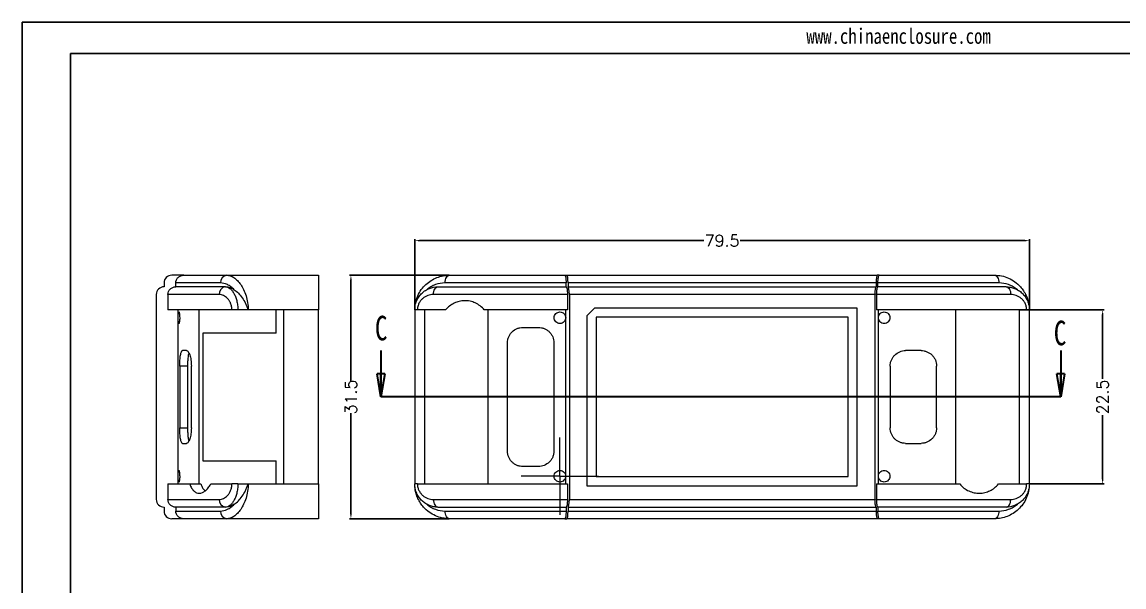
# Model space of a CAD drawing. Header units: inches. Extents: x 3160 to 3809, y 1126 to 1300.
# Drawn here: x 3160.4 to 3303, y 1226.9 to 1300 of the extents above; entities that cross this region are included whole.
import ezdxf

# ---------------------------------------------------------------- set-up
doc = ezdxf.new("R2010")
doc.units = ezdxf.units.IN
doc.header["$LTSCALE"] = 15
doc.linetypes.add('PHANTOM', pattern=[12.7, 6.35, -1.27, 1.27, -1.27, 1.27, -1.27])
doc.layers.add('文字', color=81, linetype='Continuous')
doc.styles.add('SLDTEXTSTYLE0', font='TXT', dxfattribs={"width": 0.75})
doc.styles.get("Standard").update_dxf_attribs({"font": 'txt', "bigfont": 'gbcbig.shx'})
doc.styles.add('宋体', font='', dxfattribs={"width": 0.8, "height": 3.5})
doc.styles.get('宋体').set_extended_font_data('SimSun')
doc.dimstyles.new('2', dxfattribs={"dimtxt": 1.5, "dimasz": 0.6, "dimexe": 0.18, "dimexo": 0.0625, "dimgap": 0.09, "dimtad": 0, "dimdsep": 46, "dimtxsty": 'Standard', "dimcen": 0, "dimclrd": 3, "dimclre": 3, "dimadec": 0, "dimazin": 2, "dimtfac": 1, "dimtofl": 0, "dimtmove": 0, "dimatfit": 3, "dimfxl": 1, "dimtolj": 1, "dimtzin": 0, "dimarcsym": 0})

# ---------------------------------------------------------------- blocks, each defined once
blk = doc.blocks.new('SW_CENTERMARKSYMBOL_15')
at = {"color": 0, "linetype": 'Continuous', "lineweight": 0}
for p, q in [((0, 2.5), (0, 5)), ((0, 0), (0, 2.5)), ((-2.5, 0), (-5, 0)), ((0, 0), (-2.5, 0)), ((0, 0), (0, -2.5)), ((0, 0), (2.5, 0)), ((2.5, 0), (5, 0)), ((0, -2.5), (0, -5))]:
    blk.add_line(p, q, dxfattribs=at)
blk = doc.blocks.new('_CLOSED')
at = {"color": 0, "linetype": 'ByBlock', "lineweight": -2}
for p, q in [((-1, 0.166667), (0, 0)), ((-1, 0.166667), (-1, -0.166667)), ((0, 0), (-1, -0.166667)), ((0, 0), (-1, 0))]:
    blk.add_line(p, q, dxfattribs=at)
blk = doc.blocks.new('*D249')
at = {"color": 3, "lineweight": -2}
for p, q in [((3211.25, 1262.77), (3211.25, 1271.86)), ((3211.85, 1271.68), (3248.66, 1271.68)), ((3290.15, 1271.68), (3253.34, 1271.68)), ((3290.75, 1262.77), (3290.75, 1271.86))]:
    blk.add_line(p, q, dxfattribs=at)
at = {"color": 3}
for points in [[(3211.85, 1271.78), (3211.85, 1271.58), (3211.25, 1271.68)], [(3290.15, 1271.78), (3290.15, 1271.58), (3290.75, 1271.68)]]:
    blk.add_solid(points, dxfattribs=at)
at = {"layer": 'Defpoints', "color": 0}
for p in [(3211.25, 1271.68), (3211.25, 1262.71), (3290.75, 1262.71)]:
    blk.add_point(p, dxfattribs=at)
at = {"color": 0, "insert": (3251, 1271.68), "char_height": 1.5, "attachment_point": 5}
blk.add_mtext('\\A1;79.5', dxfattribs=at)
blk = doc.blocks.new('*D250')
at = {"color": 3, "lineweight": -2}
for p, q in [((3215.68, 1267.21), (3202.81, 1267.21)), ((3202.99, 1266.61), (3202.99, 1253.55)), ((3202.99, 1236.31), (3202.99, 1249.37)), ((3215.68, 1235.71), (3202.81, 1235.71))]:
    blk.add_line(p, q, dxfattribs=at)
at = {"color": 3}
for points in [[(3202.89, 1266.61), (3203.09, 1266.61), (3202.99, 1267.21)], [(3202.89, 1236.31), (3203.09, 1236.31), (3202.99, 1235.71)]]:
    blk.add_solid(points, dxfattribs=at)
at = {"layer": 'Defpoints', "color": 0}
for p in [(3215.75, 1267.21), (3202.99, 1235.71), (3215.75, 1235.71)]:
    blk.add_point(p, dxfattribs=at)
at = {"color": 0, "insert": (3202.99, 1251.46), "char_height": 1.5, "attachment_point": 5, "rotation": 90}
blk.add_mtext('\\A1;31.5', dxfattribs=at)
blk = doc.blocks.new('*D266')
at = {"color": 3, "lineweight": -2}
for p, q in [((3289.51, 1262.71), (3300.41, 1262.71)), ((3300.23, 1262.11), (3300.23, 1253.8)), ((3300.23, 1240.81), (3300.23, 1249.12)), ((3290.81, 1240.21), (3300.41, 1240.21))]:
    blk.add_line(p, q, dxfattribs=at)
at = {"color": 3}
for points in [[(3300.13, 1262.11), (3300.33, 1262.11), (3300.23, 1262.71)], [(3300.13, 1240.81), (3300.33, 1240.81), (3300.23, 1240.21)]]:
    blk.add_solid(points, dxfattribs=at)
at = {"layer": 'Defpoints', "color": 0}
for p in [(3289.45, 1262.71), (3300.23, 1262.71), (3290.75, 1240.21)]:
    blk.add_point(p, dxfattribs=at)
at = {"color": 0, "insert": (3300.23, 1251.46), "char_height": 1.5, "attachment_point": 5, "rotation": 90}
blk.add_mtext('\\A1;22.5', dxfattribs=at)

msp = doc.modelspace()

# ---------------------------------------------------------------- linework, layer by layer
for p, q in [((3160.449, 1299.953), (3402.556, 1299.953)), ((3160.449, 1299.953), (3160.449, 1128.767)), ((3166.714, 1295.878), (3398.48, 1295.878)), ((3166.714, 1295.878), (3166.714, 1132.843))]:
    msp.add_line(p, q)
at = {"color": 7, "linetype": 'Continuous', "lineweight": 15}
for p, q in [((3181.362, 1267.211), (3179.814, 1267.211)), ((3181.362, 1267.211), (3186.932, 1267.211)), ((3186.932, 1267.211), (3198.814, 1267.211)), ((3198.814, 1267.211), (3198.814, 1262.711)), ((3215.746, 1267.211), (3230.654, 1267.211)), ((3230.654, 1267.211), (3230.912, 1267.211)), ((3230.912, 1267.211), (3271.079, 1267.211)), ((3271.337, 1267.211), (3271.079, 1267.211)), ((3271.337, 1267.211), (3286.246, 1267.211)), ((3178.814, 1266.211), (3178.814, 1265.711)), ((3180.337, 1265.711), (3180.337, 1266.211)), ((3186.108, 1266.211), (3180.337, 1266.211)), ((3230.825, 1266.211), (3215.18, 1266.211)), ((3230.825, 1265.711), (3230.825, 1266.211)), ((3231.079, 1266.211), (3231.079, 1265.711)), ((3270.912, 1266.211), (3231.079, 1266.211)), ((3270.912, 1266.211), (3270.912, 1265.711)), ((3271.166, 1265.711), (3271.166, 1266.211)), ((3286.811, 1266.211), (3271.166, 1266.211)), ((3177.814, 1264.711), (3177.814, 1238.211)), ((3179.314, 1264.711), (3179.314, 1262.711)), ((3185.967, 1264.711), (3179.314, 1264.711)), ((3186.772, 1265.711), (3180.337, 1265.711)), ((3230.996, 1264.711), (3213.653, 1264.711)), ((3214.246, 1265.711), (3230.825, 1265.711)), ((3230.996, 1264.711), (3230.996, 1262.711)), ((3231.079, 1265.711), (3270.912, 1265.711)), ((3270.746, 1264.711), (3231.246, 1264.711)), ((3231.246, 1264.711), (3231.246, 1238.211)), ((3270.746, 1264.711), (3270.746, 1238.211)), ((3270.996, 1264.711), (3270.996, 1262.711)), ((3288.339, 1264.711), (3270.996, 1264.711)), ((3287.746, 1265.711), (3271.166, 1265.711)), ((3233.496, 1261.961), (3234.496, 1262.961)), ((3268.496, 1262.961), (3234.496, 1262.961)), ((3268.496, 1239.961), (3268.496, 1262.961)), ((3187.606, 1262.711), (3179.314, 1262.711)), ((3180.644, 1261.711), (3180.644, 1262.711)), ((3180.644, 1241.211), (3180.644, 1261.711)), ((3183.342, 1240.211), (3183.342, 1262.711)), ((3188.365, 1262.711), (3187.606, 1262.711)), ((3189.698, 1262.711), (3188.365, 1262.711)), ((3194.314, 1262.711), (3189.698, 1262.711)), ((3193.314, 1259.711), (3193.314, 1262.711)), ((3198.814, 1262.711), (3194.314, 1262.711)), ((3194.314, 1240.211), (3194.314, 1262.711)), ((3198.814, 1240.211), (3198.814, 1262.711)), ((3211.594, 1262.711), (3211.246, 1262.711)), ((3211.246, 1262.711), (3211.246, 1240.211)), ((3215.246, 1262.711), (3211.594, 1262.711)), ((3212.546, 1240.211), (3212.546, 1262.711)), ((3230.996, 1262.711), (3220.246, 1262.711)), ((3220.746, 1240.211), (3220.746, 1262.711)), ((3230.774, 1261.711), (3230.774, 1262.711)), ((3230.774, 1241.211), (3230.774, 1261.711)), ((3233.496, 1261.961), (3233.496, 1239.961)), ((3234.696, 1261.761), (3234.696, 1241.161)), ((3267.296, 1261.761), (3234.696, 1261.761)), ((3267.296, 1241.161), (3267.296, 1261.761)), ((3290.398, 1262.711), (3270.996, 1262.711)), ((3271.217, 1261.711), (3271.217, 1262.711)), ((3271.217, 1241.211), (3271.217, 1261.711)), ((3281.246, 1240.211), (3281.246, 1262.711)), ((3289.446, 1262.711), (3289.446, 1240.211)), ((3290.746, 1262.711), (3290.398, 1262.711)), ((3290.746, 1240.211), (3290.746, 1262.711)), ((3225.246, 1260.461), (3227.246, 1260.461)), ((3183.842, 1259.711), (3183.842, 1243.211)), ((3193.314, 1259.711), (3183.842, 1259.711)), ((3181.717, 1257.461), (3181.217, 1257.461)), ((3223.246, 1244.461), (3223.246, 1258.461)), ((3229.246, 1258.461), (3229.246, 1244.461)), ((3276.746, 1257.461), (3274.746, 1257.461)), ((3180.845, 1255.461), (3180.845, 1247.461)), ((3181.857, 1255.461), (3180.845, 1255.461)), ((3181.857, 1255.461), (3181.857, 1247.461)), ((3182.35, 1247.461), (3182.35, 1255.461)), ((3272.746, 1255.461), (3272.746, 1247.461)), ((3278.746, 1247.461), (3278.746, 1255.461)), ((3180.845, 1247.461), (3181.857, 1247.461)), ((3181.217, 1245.461), (3181.717, 1245.461)), ((3274.746, 1245.461), (3276.746, 1245.461)), ((3183.842, 1243.211), (3193.314, 1243.211)), ((3193.314, 1240.211), (3193.314, 1243.211)), ((3227.246, 1242.461), (3225.246, 1242.461)), ((3179.314, 1240.211), (3179.314, 1238.211)), ((3179.314, 1240.211), (3182.141, 1240.211)), ((3180.644, 1240.211), (3180.644, 1241.211)), ((3182.141, 1240.211), (3183.568, 1240.211)), ((3184.86, 1240.211), (3187.606, 1240.211)), ((3188.365, 1240.211), (3187.606, 1240.211)), ((3188.365, 1240.211), (3189.698, 1240.211)), ((3189.698, 1240.211), (3194.314, 1240.211)), ((3194.314, 1240.211), (3198.814, 1240.211)), ((3198.814, 1240.211), (3198.814, 1235.711)), ((3211.594, 1240.211), (3211.246, 1240.211)), ((3211.594, 1240.211), (3230.996, 1240.211)), ((3230.774, 1240.211), (3230.774, 1241.211)), ((3230.996, 1240.211), (3230.996, 1238.211)), ((3234.696, 1241.161), (3267.296, 1241.161)), ((3270.996, 1240.211), (3270.996, 1238.211)), ((3270.996, 1240.211), (3281.746, 1240.211)), ((3271.217, 1240.211), (3271.217, 1241.211)), ((3286.746, 1240.211), (3290.398, 1240.211)), ((3290.746, 1240.211), (3290.398, 1240.211)), ((3233.496, 1239.961), (3268.496, 1239.961)), ((3179.314, 1238.211), (3185.967, 1238.211)), ((3213.653, 1238.211), (3230.996, 1238.211)), ((3231.246, 1238.211), (3270.746, 1238.211)), ((3270.996, 1238.211), (3288.339, 1238.211)), ((3178.814, 1237.211), (3178.814, 1236.711)), ((3180.337, 1237.211), (3180.337, 1236.711)), ((3186.772, 1237.211), (3180.337, 1237.211)), ((3180.337, 1236.711), (3186.108, 1236.711)), ((3214.246, 1237.211), (3230.825, 1237.211)), ((3215.18, 1236.711), (3230.825, 1236.711)), ((3230.825, 1237.211), (3230.825, 1236.711)), ((3231.079, 1237.211), (3231.079, 1236.711)), ((3231.079, 1237.211), (3270.912, 1237.211)), ((3231.079, 1236.711), (3270.912, 1236.711)), ((3270.912, 1237.211), (3270.912, 1236.711)), ((3271.166, 1237.211), (3271.166, 1236.711)), ((3287.746, 1237.211), (3271.166, 1237.211)), ((3271.166, 1236.711), (3286.811, 1236.711)), ((3181.362, 1235.711), (3179.814, 1235.711)), ((3186.932, 1235.711), (3181.362, 1235.711)), ((3198.814, 1235.711), (3186.932, 1235.711)), ((3230.654, 1235.711), (3215.746, 1235.711)), ((3230.654, 1235.711), (3230.912, 1235.711)), ((3271.079, 1235.711), (3230.912, 1235.711)), ((3271.337, 1235.711), (3271.079, 1235.711)), ((3286.246, 1235.711), (3271.337, 1235.711))]:
    msp.add_line(p, q, dxfattribs=at)
at = {"color": 7, "linetype": 'Continuous', "lineweight": 30}
for p, q in [((3206.873, 1257.461), (3206.873, 1251.461)), ((3294.8, 1257.461), (3294.8, 1251.461))]:
    msp.add_line(p, q, dxfattribs=at)
at = {"color": 1, "linetype": 'PHANTOM', "lineweight": 30}
msp.add_line((3294.8, 1251.461), (3206.873, 1251.461), dxfattribs=at)
at = {"color": 7, "linetype": 'Continuous', "lineweight": 15, "flags": 128}
for points in [[(3215.18, 1266.211), (3215.191, 1266.406), (3215.223, 1266.594), (3215.275, 1266.767), (3215.346, 1266.918), (3215.431, 1267.043), (3215.529, 1267.135), (3215.635, 1267.192), (3215.746, 1267.211)], [(3286.246, 1267.211), (3286.356, 1267.192), (3286.462, 1267.135), (3286.56, 1267.043), (3286.646, 1266.918), (3286.716, 1266.767), (3286.768, 1266.594), (3286.8, 1266.406), (3286.811, 1266.211)], [(3213.653, 1264.711), (3213.664, 1264.906), (3213.698, 1265.094), (3213.753, 1265.267), (3213.826, 1265.418), (3213.916, 1265.543), (3214.019, 1265.635), (3214.13, 1265.692), (3214.246, 1265.711)], [(3287.746, 1265.711), (3287.861, 1265.692), (3287.973, 1265.635), (3288.075, 1265.543), (3288.165, 1265.418), (3288.239, 1265.267), (3288.294, 1265.094), (3288.327, 1264.906), (3288.339, 1264.711)], [(3213.653, 1238.211), (3213.664, 1238.016), (3213.698, 1237.829), (3213.753, 1237.656), (3213.826, 1237.504), (3213.916, 1237.38), (3214.019, 1237.287), (3214.13, 1237.231), (3214.246, 1237.211)], [(3287.746, 1237.211), (3287.861, 1237.231), (3287.973, 1237.287), (3288.075, 1237.38), (3288.165, 1237.504), (3288.239, 1237.656), (3288.294, 1237.829), (3288.327, 1238.016), (3288.339, 1238.211)], [(3215.746, 1235.711), (3215.635, 1235.731), (3215.529, 1235.787), (3215.431, 1235.88), (3215.346, 1236.004), (3215.275, 1236.156), (3215.223, 1236.329), (3215.191, 1236.516), (3215.18, 1236.711)], [(3286.811, 1236.711), (3286.8, 1236.516), (3286.768, 1236.329), (3286.716, 1236.156), (3286.646, 1236.004), (3286.56, 1235.88), (3286.462, 1235.787), (3286.356, 1235.731), (3286.246, 1235.711)]]:
    msp.add_lwpolyline(points, dxfattribs=at)
at = {"color": 7, "linetype": 'Continuous', "lineweight": 15}
for centre, radius, start, end in [((3179.814, 1266.211), 1, 90, 180), ((3187.029, 1266.291), 0.925, 96.01695, 184.95908), ((3178.814, 1264.711), 1, 90, 180), ((3186.881, 1264.799), 0.919, 96.8283, 185.49316), ((3178.814, 1238.211), 1, 180, 270), ((3186.881, 1238.123), 0.919, 174.50684, 263.1717), ((3179.814, 1236.711), 1, 180, 270), ((3187.029, 1236.631), 0.925, 175.04092, 263.98305)]:
    msp.add_arc(centre, radius, start, end, dxfattribs=at)
for centre, start_param, end_param in [((3230.912, 1266.211), 4.712389, 6.2831853), ((3271.079, 1266.211), 0, 1.5707963), ((3231.079, 1264.711), 4.712389, 6.2831853), ((3270.912, 1264.711), 0, 1.5707963), ((3231.079, 1238.211), 3.1415927, 4.712389), ((3270.912, 1238.211), 1.5707963, 3.1415927), ((3230.912, 1236.711), 3.1415927, 4.712389), ((3271.079, 1236.711), 1.5707963, 3.1415927)]:
    msp.add_ellipse(centre, major_axis=(0, 1), ratio=0.1666667, start_param=start_param, end_param=end_param, dxfattribs=at)
for points, knots in [([(3180.337, 1266.211), (3180.337, 1266.346), (3180.364, 1266.478), (3180.47, 1266.723), (3180.548, 1266.834), (3180.739, 1267.016), (3180.853, 1267.089), (3181.097, 1267.186), (3181.229, 1267.211), (3181.362, 1267.211)], [0, 0, 0, 0, 0.25, 0.25, 0.5, 0.5, 0.75, 0.75, 1, 1, 1, 1]), ([(3186.932, 1267.211), (3187.236, 1267.211), (3187.543, 1267.107), (3188.006, 1266.801), (3188.159, 1266.673), (3188.453, 1266.374), (3188.595, 1266.202), (3188.867, 1265.809), (3188.998, 1265.586), (3189.231, 1265.104), (3189.335, 1264.842), (3189.51, 1264.274), (3189.579, 1263.978), (3189.673, 1263.359), (3189.698, 1263.035), (3189.698, 1262.711)], [0, 0, 0, 0, 0.25, 0.25, 0.375, 0.375, 0.5, 0.5, 0.625, 0.625, 0.75, 0.75, 0.875, 0.875, 1, 1, 1, 1]), ([(3211.246, 1262.711), (3211.246, 1263.035), (3211.28, 1263.351), (3211.414, 1263.97), (3211.514, 1264.273), (3211.766, 1264.834), (3211.919, 1265.099), (3212.27, 1265.586), (3212.469, 1265.809), (3212.891, 1266.202), (3213.116, 1266.373), (3213.592, 1266.672), (3213.846, 1266.8), (3214.631, 1267.107), (3215.176, 1267.211), (3215.746, 1267.211)], [0, 0, 0, 0, 0.125, 0.125, 0.25, 0.25, 0.375, 0.375, 0.5, 0.5, 0.625, 0.625, 0.75, 0.75, 1, 1, 1, 1]), ([(3230.654, 1267.211), (3230.677, 1267.211), (3230.698, 1267.187), (3230.739, 1267.089), (3230.758, 1267.017), (3230.806, 1266.743), (3230.825, 1266.481), (3230.825, 1266.211)], [0, 0, 0, 0, 0.25, 0.25, 0.5, 0.5, 1, 1, 1, 1]), ([(3271.166, 1266.211), (3271.166, 1266.346), (3271.171, 1266.478), (3271.188, 1266.723), (3271.201, 1266.834), (3271.233, 1267.016), (3271.252, 1267.089), (3271.293, 1267.186), (3271.315, 1267.211), (3271.337, 1267.211)], [0, 0, 0, 0, 0.25, 0.25, 0.5, 0.5, 0.75, 0.75, 1, 1, 1, 1]), ([(3286.246, 1267.211), (3286.554, 1267.193), (3287.18, 1267.155), (3288.069, 1266.859), (3288.896, 1266.39), (3289.541, 1265.814), (3290.021, 1265.191), (3290.346, 1264.609), (3290.573, 1263.988), (3290.695, 1263.499), (3290.711, 1263.207), (3290.715, 1263.136)], [0, 0, 0, 0, 0.1450258, 0.2950274, 0.4396461, 0.589737, 0.6888962, 0.7904886, 0.8791659, 0.9702544, 1, 1, 1, 1]), ([(3187.9, 1265.339), (3187.76, 1265.484), (3187.614, 1265.61), (3187.316, 1265.828), (3187.164, 1265.919), (3186.708, 1266.137), (3186.407, 1266.211), (3186.108, 1266.211)], [0, 0, 0, 0, 0.25, 0.25, 0.5, 0.5, 1, 1, 1, 1]), ([(3215.18, 1266.211), (3214.744, 1266.211), (3214.326, 1266.137), (3213.723, 1265.919), (3213.526, 1265.828), (3213.148, 1265.61), (3212.968, 1265.484), (3212.798, 1265.339)], [0, 0, 0, 0, 0.5, 0.5, 0.75, 0.75, 1, 1, 1, 1]), ([(3289.194, 1265.339), (3289.023, 1265.484), (3288.843, 1265.61), (3288.466, 1265.828), (3288.269, 1265.919), (3287.665, 1266.137), (3287.247, 1266.211), (3286.811, 1266.211)], [0, 0, 0, 0, 0.25, 0.25, 0.5, 0.5, 1, 1, 1, 1]), ([(3179.314, 1264.711), (3179.314, 1264.846), (3179.342, 1264.978), (3179.447, 1265.222), (3179.525, 1265.333), (3179.715, 1265.516), (3179.829, 1265.589), (3180.072, 1265.686), (3180.204, 1265.711), (3180.337, 1265.711)], [0, 0, 0, 0, 0.25, 0.25, 0.5, 0.5, 0.75, 0.75, 1, 1, 1, 1]), ([(3187.606, 1262.711), (3187.606, 1262.865), (3187.591, 1263.015), (3187.532, 1263.305), (3187.488, 1263.445), (3187.382, 1263.7), (3187.318, 1263.819), (3187.18, 1264.031), (3187.104, 1264.125), (3186.864, 1264.379), (3186.69, 1264.502), (3186.331, 1264.669), (3186.148, 1264.711), (3185.967, 1264.711)], [0, 0, 0, 0, 0.125, 0.125, 0.25, 0.25, 0.375, 0.375, 0.5, 0.5, 0.75, 0.75, 1, 1, 1, 1]), ([(3186.772, 1265.711), (3186.865, 1265.711), (3186.958, 1265.694), (3187.144, 1265.624), (3187.237, 1265.571), (3187.419, 1265.433), (3187.507, 1265.348), (3187.678, 1265.145), (3187.761, 1265.026), (3187.916, 1264.759), (3187.987, 1264.612), (3188.115, 1264.287), (3188.173, 1264.109), (3188.266, 1263.736), (3188.303, 1263.537), (3188.352, 1263.13), (3188.365, 1262.923), (3188.365, 1262.711)], [0, 0, 0, 0, 0.125, 0.125, 0.25, 0.25, 0.375, 0.375, 0.5, 0.5, 0.625, 0.625, 0.75, 0.75, 0.875, 0.875, 1, 1, 1, 1]), ([(3186.772, 1265.711), (3186.96, 1265.711), (3187.148, 1265.679), (3187.525, 1265.556), (3187.715, 1265.463), (3187.9, 1265.339)], [0, 0, 0, 0, 0.5, 0.5, 1, 1, 1, 1]), ([(3187.9, 1265.339), (3188.081, 1265.218), (3188.257, 1265.071), (3188.599, 1264.726), (3188.767, 1264.524), (3189.078, 1264.076), (3189.223, 1263.827), (3189.419, 1263.425), (3189.481, 1263.287), (3189.596, 1263.003), (3189.65, 1262.856), (3189.698, 1262.711)], [0, 0, 0, 0, 0.25, 0.25, 0.5, 0.5, 0.75, 0.75, 0.875, 0.875, 1, 1, 1, 1]), ([(3211.246, 1262.711), (3211.246, 1262.923), (3211.268, 1263.134), (3211.355, 1263.541), (3211.419, 1263.737), (3211.586, 1264.114), (3211.686, 1264.288), (3211.916, 1264.612), (3212.048, 1264.763), (3212.33, 1265.028), (3212.482, 1265.145), (3212.803, 1265.349), (3212.975, 1265.436), (3213.502, 1265.642), (3213.867, 1265.711), (3214.246, 1265.711)], [0, 0, 0, 0, 0.125, 0.125, 0.25, 0.25, 0.375, 0.375, 0.5, 0.5, 0.625, 0.625, 0.75, 0.75, 1, 1, 1, 1]), ([(3213.653, 1264.711), (3213.406, 1264.711), (3213.168, 1264.67), (3212.821, 1264.545), (3212.708, 1264.493), (3212.493, 1264.368), (3212.39, 1264.296), (3212.195, 1264.13), (3212.102, 1264.034), (3211.934, 1263.821), (3211.86, 1263.705), (3211.733, 1263.448), (3211.682, 1263.309), (3211.613, 1263.019), (3211.594, 1262.865), (3211.594, 1262.711)], [0, 0, 0, 0, 0.25, 0.25, 0.375, 0.375, 0.5, 0.5, 0.625, 0.625, 0.75, 0.75, 0.875, 0.875, 1, 1, 1, 1]), ([(3230.825, 1265.711), (3230.847, 1265.711), (3230.869, 1265.686), (3230.91, 1265.589), (3230.929, 1265.517), (3230.976, 1265.242), (3230.996, 1264.981), (3230.996, 1264.711)], [0, 0, 0, 0, 0.25, 0.25, 0.5, 0.5, 1, 1, 1, 1]), ([(3270.996, 1264.711), (3270.996, 1264.846), (3271, 1264.978), (3271.018, 1265.222), (3271.031, 1265.333), (3271.062, 1265.516), (3271.081, 1265.589), (3271.122, 1265.686), (3271.144, 1265.711), (3271.166, 1265.711)], [0, 0, 0, 0, 0.25, 0.25, 0.5, 0.5, 0.75, 0.75, 1, 1, 1, 1]), ([(3287.746, 1265.711), (3287.935, 1265.711), (3288.121, 1265.694), (3288.489, 1265.624), (3288.672, 1265.571), (3289.022, 1265.433), (3289.189, 1265.348), (3289.509, 1265.145), (3289.664, 1265.026), (3289.947, 1264.759), (3290.075, 1264.612), (3290.306, 1264.287), (3290.408, 1264.109), (3290.572, 1263.736), (3290.637, 1263.537), (3290.724, 1263.13), (3290.746, 1262.923), (3290.746, 1262.711)], [0, 0, 0, 0, 0.125, 0.125, 0.25, 0.25, 0.375, 0.375, 0.5, 0.5, 0.625, 0.625, 0.75, 0.75, 0.875, 0.875, 1, 1, 1, 1]), ([(3290.398, 1262.711), (3290.398, 1262.865), (3290.38, 1263.015), (3290.311, 1263.305), (3290.26, 1263.445), (3290.134, 1263.7), (3290.058, 1263.819), (3289.892, 1264.031), (3289.801, 1264.125), (3289.506, 1264.379), (3289.288, 1264.502), (3288.827, 1264.669), (3288.585, 1264.711), (3288.339, 1264.711)], [0, 0, 0, 0, 0.125, 0.125, 0.25, 0.25, 0.375, 0.375, 0.5, 0.5, 0.75, 0.75, 1, 1, 1, 1]), ([(3220.246, 1262.711), (3220.084, 1262.913), (3219.904, 1263.088), (3219.512, 1263.392), (3219.297, 1263.521), (3218.857, 1263.722), (3218.629, 1263.796), (3218.162, 1263.893), (3217.929, 1263.915), (3217.464, 1263.907), (3217.23, 1263.878), (3216.781, 1263.771), (3216.564, 1263.694), (3216.143, 1263.491), (3215.942, 1263.366), (3215.572, 1263.073), (3215.401, 1262.905), (3215.246, 1262.711)], [0, 0, 0, 0, 0.125, 0.125, 0.25, 0.25, 0.375, 0.375, 0.5, 0.5, 0.625, 0.625, 0.75, 0.75, 0.875, 0.875, 1, 1, 1, 1]), ([(3180.644, 1261.711), (3180.644, 1261.612), (3180.646, 1261.514), (3180.654, 1261.332), (3180.661, 1261.249), (3180.685, 1261.041), (3180.708, 1260.961), (3180.747, 1260.961), (3180.76, 1260.981), (3180.785, 1261.055), (3180.797, 1261.11), (3180.818, 1261.25), (3180.826, 1261.332), (3180.838, 1261.514), (3180.841, 1261.613), (3180.841, 1261.908), (3180.828, 1262.104), (3180.797, 1262.311), (3180.785, 1262.367), (3180.76, 1262.442), (3180.747, 1262.461), (3180.721, 1262.461), (3180.709, 1262.442), (3180.686, 1262.368), (3180.677, 1262.312), (3180.653, 1262.105), (3180.644, 1261.91), (3180.644, 1261.711)], [0, 0, 0, 0, 0.0625, 0.0625, 0.125, 0.125, 0.25, 0.25, 0.3125, 0.3125, 0.375, 0.375, 0.4375, 0.4375, 0.5, 0.5, 0.625, 0.625, 0.6875, 0.6875, 0.75, 0.75, 0.8125, 0.8125, 0.875, 0.875, 1, 1, 1, 1]), ([(3230.774, 1261.711), (3230.774, 1261.908), (3230.692, 1262.104), (3230.484, 1262.312), (3230.401, 1262.367), (3230.219, 1262.442), (3230.122, 1262.461), (3229.925, 1262.461), (3229.828, 1262.442), (3229.647, 1262.367), (3229.564, 1262.312), (3229.356, 1262.105), (3229.274, 1261.91), (3229.274, 1261.612), (3229.294, 1261.514), (3229.37, 1261.332), (3229.426, 1261.249), (3229.633, 1261.042), (3229.828, 1260.962), (3230.121, 1260.961), (3230.219, 1260.98), (3230.4, 1261.055), (3230.483, 1261.11), (3230.623, 1261.249), (3230.679, 1261.332), (3230.754, 1261.514), (3230.774, 1261.613), (3230.774, 1261.711)], [0, 0, 0, 0, 0.125, 0.125, 0.1875, 0.1875, 0.25, 0.25, 0.3125, 0.3125, 0.375, 0.375, 0.5, 0.5, 0.5625, 0.5625, 0.625, 0.625, 0.75, 0.75, 0.8125, 0.8125, 0.875, 0.875, 0.9375, 0.9375, 1, 1, 1, 1]), ([(3271.217, 1261.711), (3271.217, 1261.612), (3271.237, 1261.514), (3271.313, 1261.332), (3271.369, 1261.249), (3271.577, 1261.041), (3271.773, 1260.961), (3272.065, 1260.961), (3272.163, 1260.981), (3272.344, 1261.055), (3272.426, 1261.11), (3272.566, 1261.25), (3272.622, 1261.332), (3272.698, 1261.514), (3272.717, 1261.613), (3272.717, 1261.908), (3272.636, 1262.104), (3272.428, 1262.311), (3272.345, 1262.367), (3272.164, 1262.442), (3272.067, 1262.461), (3271.87, 1262.461), (3271.773, 1262.442), (3271.591, 1262.368), (3271.508, 1262.312), (3271.3, 1262.105), (3271.217, 1261.91), (3271.217, 1261.711)], [0, 0, 0, 0, 0.0625, 0.0625, 0.125, 0.125, 0.25, 0.25, 0.3125, 0.3125, 0.375, 0.375, 0.4375, 0.4375, 0.5, 0.5, 0.625, 0.625, 0.6875, 0.6875, 0.75, 0.75, 0.8125, 0.8125, 0.875, 0.875, 1, 1, 1, 1]), ([(3223.246, 1258.461), (3223.246, 1258.597), (3223.259, 1258.729), (3223.312, 1258.99), (3223.352, 1259.12), (3223.456, 1259.364), (3223.519, 1259.479), (3223.668, 1259.697), (3223.753, 1259.799), (3224.031, 1260.072), (3224.253, 1260.216), (3224.609, 1260.362), (3224.734, 1260.399), (3224.987, 1260.449), (3225.116, 1260.461), (3225.246, 1260.461)], [0, 0, 0, 0, 0.125, 0.125, 0.25, 0.25, 0.375, 0.375, 0.5, 0.5, 0.75, 0.75, 0.875, 0.875, 1, 1, 1, 1]), ([(3227.246, 1260.461), (3227.376, 1260.461), (3227.504, 1260.449), (3227.757, 1260.399), (3227.883, 1260.362), (3228.124, 1260.263), (3228.238, 1260.202), (3228.456, 1260.059), (3228.559, 1259.975), (3228.745, 1259.791), (3228.828, 1259.691), (3228.976, 1259.473), (3229.039, 1259.355), (3229.192, 1258.993), (3229.246, 1258.728), (3229.246, 1258.461)], [0, 0, 0, 0, 0.125, 0.125, 0.25, 0.25, 0.375, 0.375, 0.5, 0.5, 0.625, 0.625, 0.75, 0.75, 1, 1, 1, 1]), ([(3180.845, 1255.461), (3180.845, 1255.595), (3180.847, 1255.726), (3180.855, 1255.983), (3180.861, 1256.111), (3180.878, 1256.354), (3180.888, 1256.47), (3180.912, 1256.688), (3180.926, 1256.79), (3180.975, 1257.066), (3181.015, 1257.213), (3181.108, 1257.41), (3181.161, 1257.461), (3181.217, 1257.461)], [0, 0, 0, 0, 0.125, 0.125, 0.25, 0.25, 0.375, 0.375, 0.5, 0.5, 0.75, 0.75, 1, 1, 1, 1]), ([(3181.717, 1257.461), (3181.754, 1257.461), (3181.791, 1257.449), (3181.865, 1257.4), (3181.903, 1257.363), (3181.976, 1257.265), (3182.012, 1257.205), (3182.081, 1257.064), (3182.115, 1256.982), (3182.176, 1256.799), (3182.204, 1256.7), (3182.255, 1256.483), (3182.277, 1256.365), (3182.33, 1256), (3182.35, 1255.732), (3182.35, 1255.461)], [0, 0, 0, 0, 0.125, 0.125, 0.25, 0.25, 0.375, 0.375, 0.5, 0.5, 0.625, 0.625, 0.75, 0.75, 1, 1, 1, 1]), ([(3272.746, 1255.461), (3272.746, 1255.595), (3272.759, 1255.726), (3272.811, 1255.983), (3272.85, 1256.111), (3272.951, 1256.354), (3273.014, 1256.47), (3273.16, 1256.688), (3273.246, 1256.79), (3273.524, 1257.066), (3273.747, 1257.213), (3274.226, 1257.41), (3274.485, 1257.461), (3274.746, 1257.461)], [0, 0, 0, 0, 0.125, 0.125, 0.25, 0.25, 0.375, 0.375, 0.5, 0.5, 0.75, 0.75, 1, 1, 1, 1]), ([(3276.746, 1257.461), (3276.876, 1257.461), (3277.004, 1257.449), (3277.255, 1257.4), (3277.379, 1257.363), (3277.619, 1257.265), (3277.733, 1257.205), (3277.949, 1257.064), (3278.052, 1256.982), (3278.238, 1256.799), (3278.322, 1256.7), (3278.47, 1256.483), (3278.535, 1256.365), (3278.69, 1256), (3278.746, 1255.732), (3278.746, 1255.461)], [0, 0, 0, 0, 0.125, 0.125, 0.25, 0.25, 0.375, 0.375, 0.5, 0.5, 0.625, 0.625, 0.75, 0.75, 1, 1, 1, 1]), ([(3182.028, 1257.139), (3182.013, 1257.099), (3181.958, 1256.956), (3181.901, 1256.512), (3181.862, 1255.962), (3181.859, 1255.599), (3181.857, 1255.461)], [0, 0, 0, 0, 0.1318063, 0.4675646, 0.7975894, 1, 1, 1, 1]), ([(3181.217, 1245.461), (3181.189, 1245.461), (3181.162, 1245.474), (3181.11, 1245.523), (3181.085, 1245.561), (3181.038, 1245.66), (3181.017, 1245.72), (3180.977, 1245.864), (3180.959, 1245.947), (3180.927, 1246.131), (3180.912, 1246.232), (3180.888, 1246.45), (3180.878, 1246.567), (3180.853, 1246.93), (3180.845, 1247.195), (3180.845, 1247.461)], [0, 0, 0, 0, 0.125, 0.125, 0.25, 0.25, 0.375, 0.375, 0.5, 0.5, 0.625, 0.625, 0.75, 0.75, 1, 1, 1, 1]), ([(3182.35, 1247.461), (3182.35, 1247.326), (3182.345, 1247.193), (3182.327, 1246.932), (3182.313, 1246.803), (3182.277, 1246.559), (3182.255, 1246.443), (3182.205, 1246.225), (3182.176, 1246.124), (3182.085, 1245.851), (3182.013, 1245.706), (3181.903, 1245.561), (3181.866, 1245.523), (3181.791, 1245.474), (3181.754, 1245.461), (3181.717, 1245.461)], [0, 0, 0, 0, 0.125, 0.125, 0.25, 0.25, 0.375, 0.375, 0.5, 0.5, 0.75, 0.75, 0.875, 0.875, 1, 1, 1, 1]), ([(3181.857, 1247.461), (3181.861, 1247.238), (3181.867, 1246.79), (3181.926, 1246.214), (3181.98, 1245.859), (3182.023, 1245.769), (3182.025, 1245.763)], [0, 0, 0, 0, 0.325986, 0.651927, 0.9792144, 1, 1, 1, 1]), ([(3274.746, 1245.461), (3274.615, 1245.461), (3274.487, 1245.474), (3274.234, 1245.523), (3274.109, 1245.561), (3273.868, 1245.66), (3273.753, 1245.72), (3273.536, 1245.864), (3273.432, 1245.947), (3273.246, 1246.131), (3273.163, 1246.232), (3273.015, 1246.45), (3272.952, 1246.567), (3272.8, 1246.93), (3272.746, 1247.195), (3272.746, 1247.461)], [0, 0, 0, 0, 0.125, 0.125, 0.25, 0.25, 0.375, 0.375, 0.5, 0.5, 0.625, 0.625, 0.75, 0.75, 1, 1, 1, 1]), ([(3278.746, 1247.461), (3278.746, 1247.326), (3278.732, 1247.193), (3278.679, 1246.932), (3278.639, 1246.803), (3278.535, 1246.559), (3278.472, 1246.443), (3278.323, 1246.225), (3278.238, 1246.124), (3277.96, 1245.851), (3277.738, 1245.706), (3277.382, 1245.561), (3277.257, 1245.523), (3277.004, 1245.474), (3276.876, 1245.461), (3276.746, 1245.461)], [0, 0, 0, 0, 0.125, 0.125, 0.25, 0.25, 0.375, 0.375, 0.5, 0.5, 0.75, 0.75, 0.875, 0.875, 1, 1, 1, 1]), ([(3225.246, 1242.461), (3225.116, 1242.461), (3224.988, 1242.474), (3224.736, 1242.523), (3224.612, 1242.56), (3224.372, 1242.657), (3224.258, 1242.717), (3224.043, 1242.858), (3223.94, 1242.941), (3223.754, 1243.123), (3223.67, 1243.223), (3223.521, 1243.44), (3223.457, 1243.558), (3223.301, 1243.923), (3223.246, 1244.191), (3223.246, 1244.461)], [0, 0, 0, 0, 0.125, 0.125, 0.25, 0.25, 0.375, 0.375, 0.5, 0.5, 0.625, 0.625, 0.75, 0.75, 1, 1, 1, 1]), ([(3229.246, 1244.461), (3229.246, 1244.328), (3229.232, 1244.197), (3229.181, 1243.939), (3229.142, 1243.811), (3229.04, 1243.568), (3228.978, 1243.453), (3228.831, 1243.235), (3228.746, 1243.132), (3228.468, 1242.857), (3228.244, 1242.709), (3227.766, 1242.513), (3227.506, 1242.461), (3227.246, 1242.461)], [0, 0, 0, 0, 0.125, 0.125, 0.25, 0.25, 0.375, 0.375, 0.5, 0.5, 0.75, 0.75, 1, 1, 1, 1]), ([(3180.644, 1241.211), (3180.644, 1241.112), (3180.646, 1241.014), (3180.654, 1240.832), (3180.661, 1240.749), (3180.685, 1240.541), (3180.708, 1240.461), (3180.747, 1240.461), (3180.76, 1240.481), (3180.785, 1240.555), (3180.797, 1240.61), (3180.818, 1240.75), (3180.826, 1240.832), (3180.838, 1241.014), (3180.841, 1241.113), (3180.841, 1241.408), (3180.828, 1241.604), (3180.797, 1241.811), (3180.785, 1241.867), (3180.76, 1241.942), (3180.747, 1241.961), (3180.721, 1241.961), (3180.709, 1241.942), (3180.686, 1241.868), (3180.677, 1241.812), (3180.653, 1241.605), (3180.644, 1241.41), (3180.644, 1241.211)], [0, 0, 0, 0, 0.0625, 0.0625, 0.125, 0.125, 0.25, 0.25, 0.3125, 0.3125, 0.375, 0.375, 0.4375, 0.4375, 0.5, 0.5, 0.625, 0.625, 0.6875, 0.6875, 0.75, 0.75, 0.8125, 0.8125, 0.875, 0.875, 1, 1, 1, 1]), ([(3230.774, 1241.211), (3230.774, 1241.408), (3230.692, 1241.604), (3230.484, 1241.812), (3230.401, 1241.867), (3230.219, 1241.942), (3230.122, 1241.961), (3229.925, 1241.961), (3229.828, 1241.942), (3229.647, 1241.867), (3229.564, 1241.812), (3229.356, 1241.605), (3229.274, 1241.41), (3229.274, 1241.112), (3229.294, 1241.014), (3229.37, 1240.832), (3229.426, 1240.749), (3229.633, 1240.542), (3229.828, 1240.462), (3230.121, 1240.461), (3230.219, 1240.48), (3230.4, 1240.555), (3230.483, 1240.61), (3230.623, 1240.749), (3230.679, 1240.832), (3230.754, 1241.014), (3230.774, 1241.113), (3230.774, 1241.211)], [0, 0, 0, 0, 0.125, 0.125, 0.1875, 0.1875, 0.25, 0.25, 0.3125, 0.3125, 0.375, 0.375, 0.5, 0.5, 0.5625, 0.5625, 0.625, 0.625, 0.75, 0.75, 0.8125, 0.8125, 0.875, 0.875, 0.9375, 0.9375, 1, 1, 1, 1]), ([(3271.217, 1241.211), (3271.217, 1241.112), (3271.237, 1241.014), (3271.313, 1240.832), (3271.369, 1240.749), (3271.577, 1240.541), (3271.773, 1240.461), (3272.065, 1240.461), (3272.163, 1240.481), (3272.344, 1240.555), (3272.426, 1240.61), (3272.566, 1240.75), (3272.622, 1240.832), (3272.698, 1241.014), (3272.717, 1241.113), (3272.717, 1241.408), (3272.636, 1241.604), (3272.428, 1241.811), (3272.345, 1241.867), (3272.164, 1241.942), (3272.067, 1241.961), (3271.87, 1241.961), (3271.773, 1241.942), (3271.591, 1241.868), (3271.508, 1241.812), (3271.3, 1241.605), (3271.217, 1241.41), (3271.217, 1241.211)], [0, 0, 0, 0, 0.0625, 0.0625, 0.125, 0.125, 0.25, 0.25, 0.3125, 0.3125, 0.375, 0.375, 0.4375, 0.4375, 0.5, 0.5, 0.625, 0.625, 0.6875, 0.6875, 0.75, 0.75, 0.8125, 0.8125, 0.875, 0.875, 1, 1, 1, 1]), ([(3182.141, 1240.211), (3182.213, 1240.01), (3182.294, 1239.834), (3182.476, 1239.53), (3182.577, 1239.402), (3182.792, 1239.201), (3182.906, 1239.126), (3183.146, 1239.03), (3183.269, 1239.008), (3183.522, 1239.015), (3183.652, 1239.045), (3183.91, 1239.151), (3184.038, 1239.228), (3184.291, 1239.431), (3184.416, 1239.557), (3184.649, 1239.85), (3184.759, 1240.018), (3184.86, 1240.211)], [0, 0, 0, 0, 0.125, 0.125, 0.25, 0.25, 0.375, 0.375, 0.5, 0.5, 0.625, 0.625, 0.75, 0.75, 0.875, 0.875, 1, 1, 1, 1]), ([(3183.568, 1240.211), (3183.627, 1240.072), (3183.743, 1239.795), (3183.936, 1239.498), (3184.075, 1239.37), (3184.132, 1239.317)], [0, 0, 0, 0, 0.3705768, 0.7413481, 1, 1, 1, 1]), ([(3185.967, 1238.211), (3186.148, 1238.211), (3186.329, 1238.253), (3186.598, 1238.378), (3186.687, 1238.43), (3186.859, 1238.554), (3186.942, 1238.626), (3187.101, 1238.793), (3187.178, 1238.889), (3187.317, 1239.101), (3187.38, 1239.218), (3187.487, 1239.475), (3187.531, 1239.613), (3187.59, 1239.903), (3187.606, 1240.057), (3187.606, 1240.211)], [0, 0, 0, 0, 0.25, 0.25, 0.375, 0.375, 0.5, 0.5, 0.625, 0.625, 0.75, 0.75, 0.875, 0.875, 1, 1, 1, 1]), ([(3188.365, 1240.211), (3188.365, 1240), (3188.352, 1239.789), (3188.302, 1239.381), (3188.266, 1239.185), (3188.171, 1238.809), (3188.115, 1238.634), (3187.987, 1238.31), (3187.914, 1238.16), (3187.76, 1237.894), (3187.678, 1237.777), (3187.507, 1237.574), (3187.416, 1237.487), (3187.142, 1237.28), (3186.958, 1237.211), (3186.772, 1237.211)], [0, 0, 0, 0, 0.125, 0.125, 0.25, 0.25, 0.375, 0.375, 0.5, 0.5, 0.625, 0.625, 0.75, 0.75, 1, 1, 1, 1]), ([(3189.698, 1240.211), (3189.698, 1239.887), (3189.674, 1239.571), (3189.58, 1238.953), (3189.51, 1238.65), (3189.337, 1238.089), (3189.233, 1237.824), (3188.998, 1237.337), (3188.868, 1237.114), (3188.596, 1236.721), (3188.454, 1236.549), (3188.159, 1236.25), (3188.006, 1236.122), (3187.543, 1235.816), (3187.236, 1235.711), (3186.932, 1235.711)], [0, 0, 0, 0, 0.125, 0.125, 0.25, 0.25, 0.375, 0.375, 0.5, 0.5, 0.625, 0.625, 0.75, 0.75, 1, 1, 1, 1]), ([(3187.9, 1237.584), (3188.081, 1237.705), (3188.257, 1237.851), (3188.599, 1238.196), (3188.767, 1238.398), (3189.078, 1238.847), (3189.223, 1239.096), (3189.419, 1239.497), (3189.481, 1239.635), (3189.596, 1239.919), (3189.65, 1240.067), (3189.698, 1240.211)], [0, 0, 0, 0, 0.25, 0.25, 0.5, 0.5, 0.75, 0.75, 0.875, 0.875, 1, 1, 1, 1]), ([(3214.246, 1237.211), (3214.056, 1237.211), (3213.87, 1237.229), (3213.502, 1237.299), (3213.319, 1237.352), (3212.97, 1237.49), (3212.802, 1237.575), (3212.482, 1237.777), (3212.328, 1237.896), (3212.045, 1238.164), (3211.916, 1238.311), (3211.685, 1238.635), (3211.584, 1238.813), (3211.419, 1239.186), (3211.354, 1239.386), (3211.268, 1239.792), (3211.246, 1240), (3211.246, 1240.211)], [0, 0, 0, 0, 0.125, 0.125, 0.25, 0.25, 0.375, 0.375, 0.5, 0.5, 0.625, 0.625, 0.75, 0.75, 0.875, 0.875, 1, 1, 1, 1]), ([(3211.594, 1240.211), (3211.594, 1240.057), (3211.612, 1239.908), (3211.681, 1239.617), (3211.732, 1239.478), (3211.857, 1239.223), (3211.933, 1239.104), (3212.099, 1238.892), (3212.191, 1238.797), (3212.486, 1238.544), (3212.703, 1238.421), (3213.165, 1238.254), (3213.406, 1238.211), (3213.653, 1238.211)], [0, 0, 0, 0, 0.125, 0.125, 0.25, 0.25, 0.375, 0.375, 0.5, 0.5, 0.75, 0.75, 1, 1, 1, 1]), ([(3281.746, 1240.211), (3281.907, 1240.01), (3282.087, 1239.834), (3282.48, 1239.53), (3282.694, 1239.402), (3283.134, 1239.201), (3283.363, 1239.126), (3283.829, 1239.03), (3284.062, 1239.008), (3284.527, 1239.015), (3284.761, 1239.045), (3285.21, 1239.151), (3285.428, 1239.228), (3285.849, 1239.431), (3286.05, 1239.557), (3286.42, 1239.85), (3286.591, 1240.018), (3286.746, 1240.211)], [0, 0, 0, 0, 0.125, 0.125, 0.25, 0.25, 0.375, 0.375, 0.5, 0.5, 0.625, 0.625, 0.75, 0.75, 0.875, 0.875, 1, 1, 1, 1]), ([(3290.746, 1240.211), (3290.746, 1239.887), (3290.711, 1239.571), (3290.578, 1238.953), (3290.477, 1238.65), (3290.226, 1238.089), (3290.072, 1237.824), (3289.721, 1237.337), (3289.523, 1237.114), (3289.101, 1236.721), (3288.876, 1236.549), (3288.399, 1236.25), (3288.145, 1236.122), (3287.36, 1235.816), (3286.815, 1235.711), (3286.246, 1235.711)], [0, 0, 0, 0, 0.125, 0.125, 0.25, 0.25, 0.375, 0.375, 0.5, 0.5, 0.625, 0.625, 0.75, 0.75, 1, 1, 1, 1]), ([(3290.746, 1240.211), (3290.746, 1240), (3290.723, 1239.789), (3290.636, 1239.381), (3290.572, 1239.185), (3290.406, 1238.809), (3290.305, 1238.634), (3290.075, 1238.31), (3289.943, 1238.16), (3289.661, 1237.894), (3289.51, 1237.777), (3289.188, 1237.574), (3289.016, 1237.487), (3288.489, 1237.28), (3288.124, 1237.211), (3287.746, 1237.211)], [0, 0, 0, 0, 0.125, 0.125, 0.25, 0.25, 0.375, 0.375, 0.5, 0.5, 0.625, 0.625, 0.75, 0.75, 1, 1, 1, 1]), ([(3288.339, 1238.211), (3288.585, 1238.211), (3288.823, 1238.253), (3289.17, 1238.378), (3289.283, 1238.43), (3289.498, 1238.554), (3289.601, 1238.626), (3289.796, 1238.793), (3289.889, 1238.889), (3290.057, 1239.101), (3290.132, 1239.218), (3290.259, 1239.475), (3290.309, 1239.613), (3290.379, 1239.903), (3290.398, 1240.057), (3290.398, 1240.211)], [0, 0, 0, 0, 0.25, 0.25, 0.375, 0.375, 0.5, 0.5, 0.625, 0.625, 0.75, 0.75, 0.875, 0.875, 1, 1, 1, 1]), ([(3215.746, 1235.711), (3215.438, 1235.73), (3214.811, 1235.767), (3213.923, 1236.064), (3213.095, 1236.533), (3212.451, 1237.109), (3211.97, 1237.731), (3211.646, 1238.314), (3211.419, 1238.935), (3211.296, 1239.424), (3211.28, 1239.715), (3211.276, 1239.787)], [0, 0, 0, 0, 0.1450258, 0.2950274, 0.4396461, 0.589737, 0.6888962, 0.7904886, 0.8791659, 0.9702544, 1, 1, 1, 1]), ([(3180.337, 1237.211), (3180.204, 1237.211), (3180.074, 1237.236), (3179.828, 1237.334), (3179.716, 1237.406), (3179.43, 1237.681), (3179.314, 1237.942), (3179.314, 1238.211)], [0, 0, 0, 0, 0.25, 0.25, 0.5, 0.5, 1, 1, 1, 1]), ([(3186.108, 1236.711), (3186.407, 1236.711), (3186.708, 1236.785), (3187.164, 1237.003), (3187.316, 1237.094), (3187.614, 1237.312), (3187.76, 1237.438), (3187.9, 1237.584)], [0, 0, 0, 0, 0.5, 0.5, 0.75, 0.75, 1, 1, 1, 1]), ([(3187.9, 1237.584), (3187.715, 1237.46), (3187.527, 1237.368), (3187.151, 1237.244), (3186.96, 1237.211), (3186.772, 1237.211)], [0, 0, 0, 0, 0.5, 0.5, 1, 1, 1, 1]), ([(3212.798, 1237.584), (3212.968, 1237.438), (3213.148, 1237.312), (3213.526, 1237.094), (3213.723, 1237.003), (3214.326, 1236.785), (3214.744, 1236.711), (3215.18, 1236.711)], [0, 0, 0, 0, 0.25, 0.25, 0.5, 0.5, 1, 1, 1, 1]), ([(3230.996, 1238.211), (3230.996, 1238.077), (3230.991, 1237.945), (3230.974, 1237.7), (3230.961, 1237.589), (3230.929, 1237.407), (3230.91, 1237.334), (3230.869, 1237.237), (3230.847, 1237.211), (3230.825, 1237.211)], [0, 0, 0, 0, 0.25, 0.25, 0.5, 0.5, 0.75, 0.75, 1, 1, 1, 1]), ([(3271.166, 1237.211), (3271.144, 1237.211), (3271.122, 1237.236), (3271.081, 1237.334), (3271.063, 1237.406), (3271.015, 1237.681), (3270.996, 1237.942), (3270.996, 1238.211)], [0, 0, 0, 0, 0.25, 0.25, 0.5, 0.5, 1, 1, 1, 1]), ([(3286.811, 1236.711), (3287.247, 1236.711), (3287.665, 1236.785), (3288.269, 1237.003), (3288.466, 1237.094), (3288.843, 1237.312), (3289.023, 1237.438), (3289.194, 1237.584)], [0, 0, 0, 0, 0.5, 0.5, 0.75, 0.75, 1, 1, 1, 1]), ([(3181.362, 1235.711), (3181.229, 1235.711), (3181.099, 1235.736), (3180.853, 1235.834), (3180.74, 1235.906), (3180.453, 1236.18), (3180.337, 1236.442), (3180.337, 1236.711)], [0, 0, 0, 0, 0.25, 0.25, 0.5, 0.5, 1, 1, 1, 1]), ([(3230.825, 1236.711), (3230.825, 1236.577), (3230.821, 1236.444), (3230.803, 1236.2), (3230.79, 1236.089), (3230.758, 1235.906), (3230.739, 1235.834), (3230.699, 1235.737), (3230.677, 1235.711), (3230.654, 1235.711)], [0, 0, 0, 0, 0.25, 0.25, 0.5, 0.5, 0.75, 0.75, 1, 1, 1, 1]), ([(3271.337, 1235.711), (3271.315, 1235.711), (3271.293, 1235.736), (3271.252, 1235.834), (3271.233, 1235.906), (3271.185, 1236.18), (3271.166, 1236.442), (3271.166, 1236.711)], [0, 0, 0, 0, 0.25, 0.25, 0.5, 0.5, 1, 1, 1, 1])]:
    msp.add_open_spline(points, degree=3, knots=knots, dxfattribs=at)

# ---------------------------------------------------------------- block references
at = {"color": 7, "linetype": 'Continuous', "lineweight": 30, "xscale": 3, "yscale": 3, "zscale": 0.5, "rotation": 270}
for p in [(3206.873, 1251.461), (3294.8, 1251.461)]:
    msp.add_blockref('_CLOSED', p, dxfattribs=at)
at = {"color": 7, "linetype": 'Continuous', "lineweight": 0}
msp.add_blockref('SW_CENTERMARKSYMBOL_15', (3230.024, 1241.211), dxfattribs=at)

# ---------------------------------------------------------------- texts
at = {"color": 7, "linetype": 'Continuous', "char_height": 3.175, "attachment_point": 1, "style": 'SLDTEXTSTYLE0'}
for insert in [(3206.095, 1261.96), (3293.91, 1261.324)]:
    msp.add_mtext('C', dxfattribs=dict(at, insert=insert))
at = {"layer": '文字', "color": 0, "insert": (3261.908, 1299.132), "char_height": 1.99265, "width": 35.00889, "attachment_point": 1, "style": '宋体'}
msp.add_mtext('www.chinaenclosure.com', dxfattribs=at)

# ---------------------------------------------------------------- dimensions: what is measured, and where the dimension line sits
dim = msp.add_linear_dim(base=(3211.246, 1271.68), p1=(3290.746, 1262.711), p2=(3211.246, 1262.711), dimstyle='2')
dim.commit()
dim.dimension.update_dxf_attribs({"geometry": '*D249', "text_midpoint": (3250.996, 1271.68)})
for base, p1, p2, picture, middle in [((3202.992, 1235.711), (3215.746, 1267.211), (3215.746, 1235.711), '*D250', (3202.992, 1251.461)), ((3300.232, 1262.711), (3290.746, 1240.211), (3289.446, 1262.711), '*D266', (3300.232, 1251.461))]:
    dim = msp.add_linear_dim(base=base, p1=p1, p2=p2, angle=90, dimstyle='2')
    dim.commit()
    dim.dimension.update_dxf_attribs({"geometry": picture, "text_midpoint": middle})

doc.saveas('drawing.dxf')
